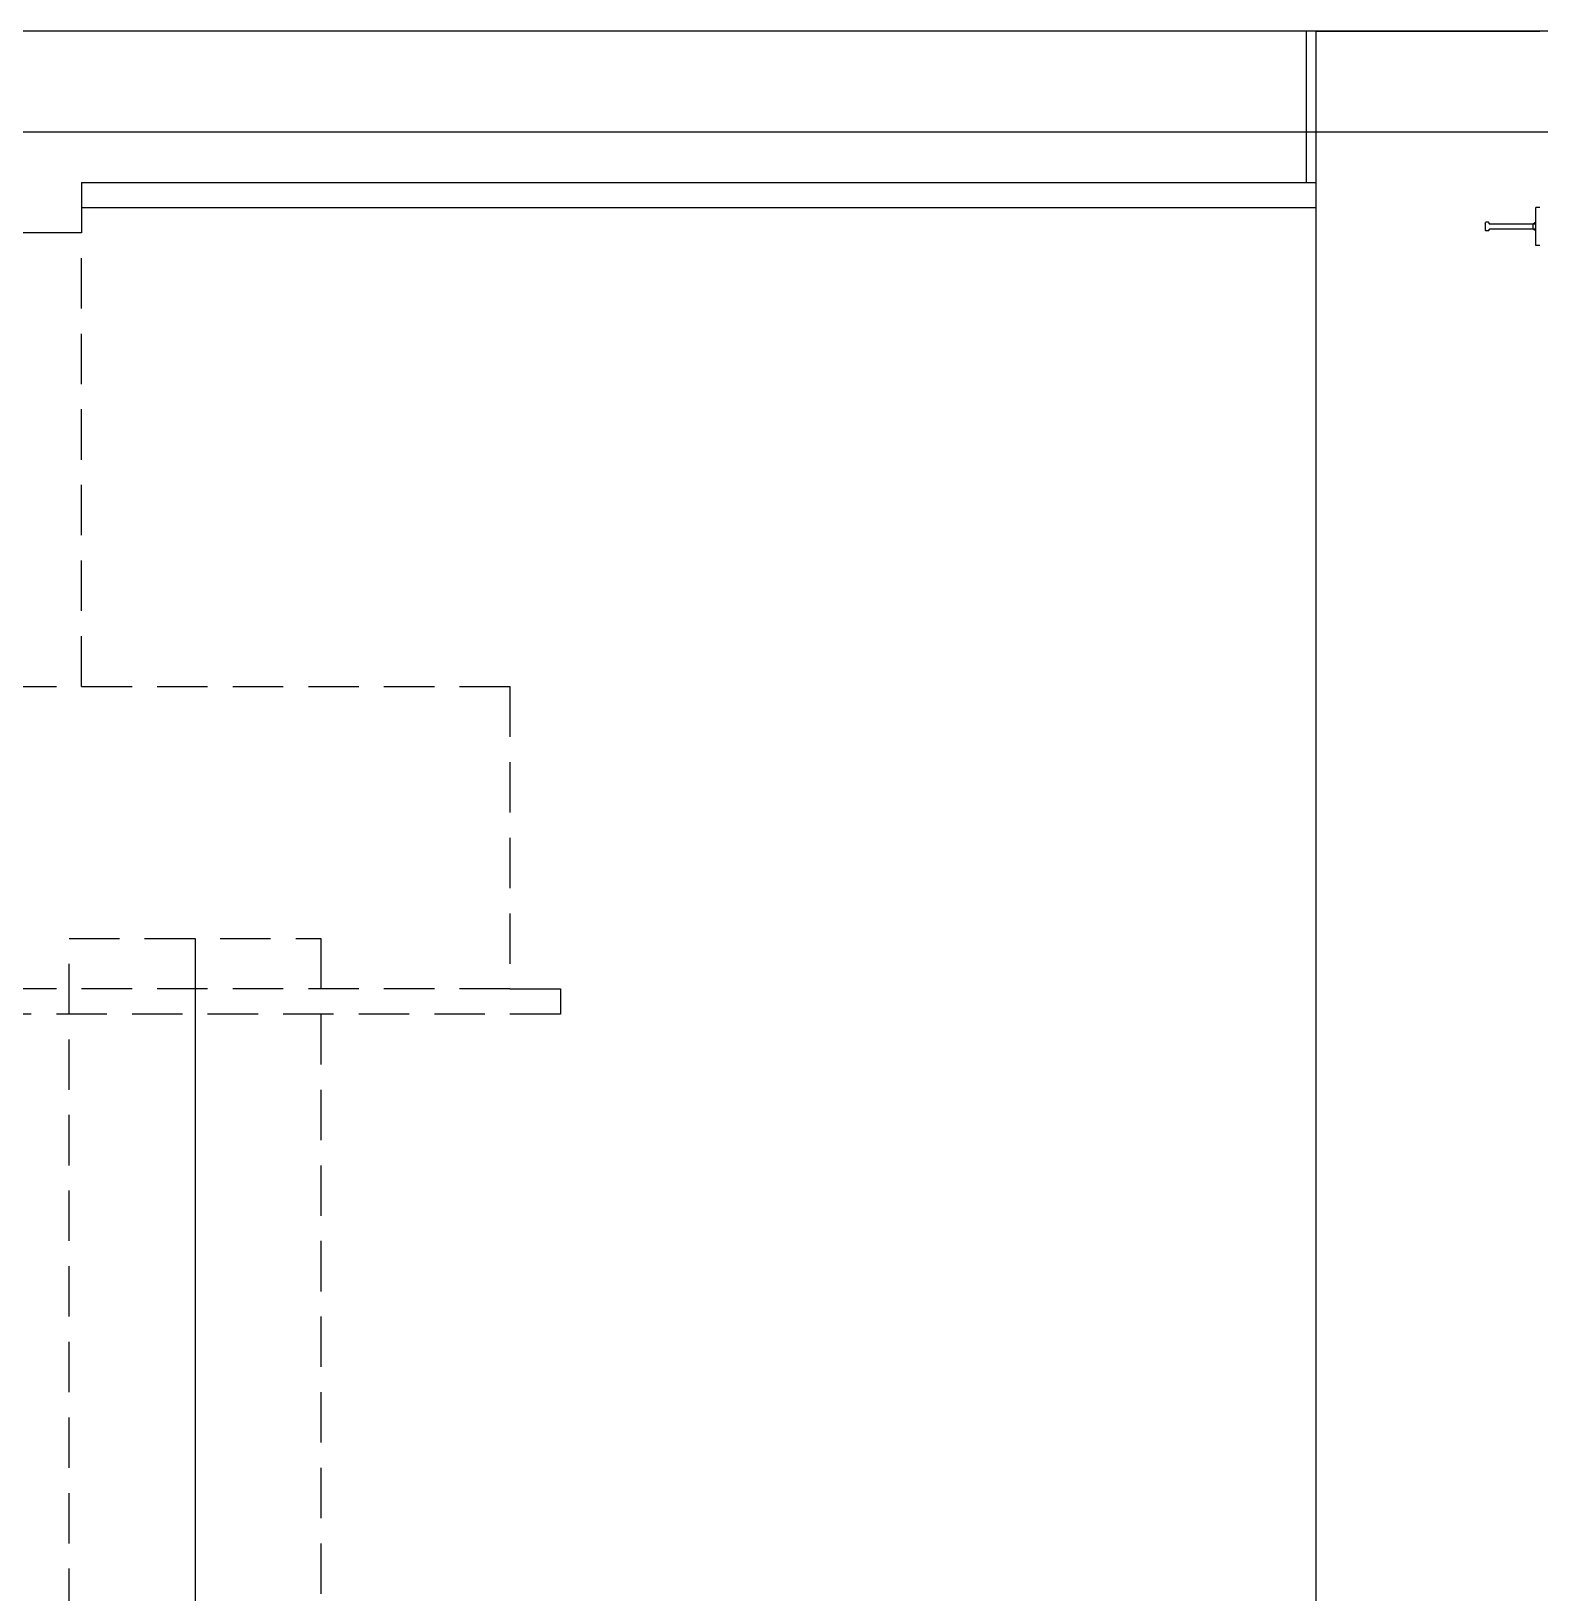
# Model space of a CAD drawing. Header units: millimetres. Extents: x 5349504 to 6791112, y -2212455 to -2153443.
# Drawn here: x 6527311 to 6530305, y -2201022 to -2197924 of the extents above; entities that cross this region are included whole.
import ezdxf

# ---------------------------------------------------------------- set-up
doc = ezdxf.new("R2010")
doc.units = ezdxf.units.MM
doc.header["$LTSCALE"] = 400
doc.linetypes.add('CEN', pattern=[62, 60, -1, 0, -1])
doc.linetypes.add('HIDDEN', pattern=[0.375, 0.25, -0.125])
doc.layers.get('DEFPOINTS').update_dxf_attribs({"color": 140})
for name, color, linetype in [('CEN', 1, 'CEN'), ('CONC', 2, 'Continuous'), ('EQUIP', 8, 'Continuous'), ('GRND', 8, 'Continuous'), ('HID_UG', 5, 'HIDDEN')]:
    doc.layers.add(name, color=color, linetype=linetype)

# ---------------------------------------------------------------- blocks, each defined once
blk = doc.blocks.new('BL-EQ-SECT_1_20230313')
at = {"layer": 'DEFPOINTS'}
blk.add_line((276.3, 3252.6), (107776.3, 3252.6), dxfattribs=at)
at = {"layer": 'EQUIP'}
for p, q in [((26482.7, 2902.6), (26490.7, 2902.6)), ((26490.7, 2827.6), (26490.7, 2902.6)), ((26490.7, 2873.6), (26495.7, 2870.1)), ((26490.7, 2870.1), (26582.7, 2870.1)), ((26490.7, 2860.1), (26582.7, 2860.1)), ((26490.7, 2856.6), (26495.7, 2860.1)), ((26495.7, 2860.1), (26495.7, 2870.1)), ((26583.2, 2871.2), (26583.2, 2871.9)), ((26583.2, 2858.2), (26583.2, 2859)), ((26584.3, 2873.6), (26589.7, 2873.6)), ((26584.3, 2856.6), (26589.7, 2856.6)), ((26590.7, 2858.2), (26590.7, 2871.9)), ((26482.7, 2827.6), (26490.7, 2827.6))]:
    blk.add_line(p, q, dxfattribs=at)
for centre, radius, start, end in [((26581.4, 2871.4), 1.87, 314.255, 352.5385), ((26581.4, 2858.8), 1.87, 7.4615, 45.745), ((26585.4, 2871.7), 2.19, 120.4715, 173.6843), ((26585.4, 2858.5), 2.19, 186.3157, 239.5285), ((26588.6, 2871.7), 2.19, 6.3157, 59.5285), ((26588.6, 2858.5), 2.19, 300.4715, 353.6843)]:
    blk.add_arc(centre, radius, start, end, dxfattribs=at)
blk = doc.blocks.new('PHC500 EL')
at = {"layer": 'DEFPOINTS'}
blk.add_line((0, 100), (0, -1908.5), dxfattribs=at)
at = {"layer": 'HID_UG'}
blk.add_lwpolyline([(-250, -1400), (-250, 100), (250, 100), (250, -1400)], dxfattribs=at)
blk.add_circle((-125, -1400), 125, dxfattribs=at)
blk.add_arc((125, -1400), 125, 180, 0, dxfattribs=at)

msp = doc.modelspace()

# ---------------------------------------------------------------- block references
at = {"layer": 'GRND', "xscale": -1}
msp.add_blockref('BL-EQ-SECT_1_20230313', (6556787.5, -2201176.2), dxfattribs=at)

# ---------------------------------------------------------------- next in the draw order: linework, layer by layer
at = {"layer": 'CEN'}
for p, q in [((6583899.4, -2197923.6), (6421181.9, -2197923.6)), ((6546036.3, -2197923.6), (6421181.9, -2197923.6)), ((6556036.3, -2197923.6), (6421181.9, -2197923.6)), ((6529841.3, -2197923.6), (6421181.9, -2197923.6)), ((6529841.3, -2197923.6), (6421181.9, -2197923.6)), ((6530304.8, -2197923.6), (6421181.9, -2197923.6)), ((6530304.8, -2197923.6), (6421181.9, -2197923.6)), ((6583899.4, -2198123.6), (6421181.9, -2198123.6)), ((6556036.3, -2198123.6), (6421181.9, -2198123.6)), ((6530304.8, -2198123.6), (6421181.9, -2198123.6)), ((6529841.3, -2198123.6), (6421181.9, -2198123.6)), ((6546036.3, -2198123.6), (6421181.9, -2198123.6)), ((6530304.8, -2198123.6), (6421181.9, -2198123.6)), ((6529841.3, -2198123.6), (6421181.9, -2198123.6))]:
    msp.add_line(p, q, dxfattribs=at)
at = {"layer": 'CONC'}
msp.add_line((6529841.3, -2197923.6), (6506031.3, -2197923.6), dxfattribs=at)
for points in [[(6529841.3, -2197923.6), (6506031.3, -2197923.6)], [(6529841.3, -2197923.6), (6529841.3, -2198223.6)], [(6533911.3, -2197923.6), (6534361.3, -2197923.6), (6534361.3, -2201723.6), (6529861.3, -2201723.6), (6529861.3, -2197923.6), (6530304.8, -2197923.6)], [(6527411.3, -2198223.6), (6527411.3, -2198323.6), (6526611.3, -2198323.6), (6526611.3, -2198223.6)], [(6527411.3, -2198223.6), (6529841.3, -2198223.6)]]:
    msp.add_lwpolyline(points, dxfattribs=at)
at = {"layer": 'GRND'}
for points in [[(6527411.3, -2198223.6), (6529861.3, -2198223.6)], [(6527411.3, -2198273.6), (6529861.3, -2198273.6)]]:
    msp.add_lwpolyline(points, dxfattribs=at)
at = {"layer": 'HID_UG'}
for points in [[(6527411.3, -2199223.6), (6527411.3, -2198323.6)], [(6528261.3, -2199823.6), (6528361.3, -2199823.6), (6528361.3, -2199873.6), (6525661.3, -2199873.6), (6525661.3, -2199823.6), (6525761.3, -2199823.6)]]:
    msp.add_lwpolyline(points, dxfattribs=at)
msp.add_lwpolyline([(6525761.3, -2199223.6), (6528261.3, -2199223.6), (6528261.3, -2199823.6), (6525761.3, -2199823.6)], close=True, dxfattribs=at)

# ---------------------------------------------------------------- next in the draw order: block references
msp.add_blockref('PHC500 EL', (6527636.3, -2199823.6), dxfattribs=at)

doc.saveas('drawing.dxf')
